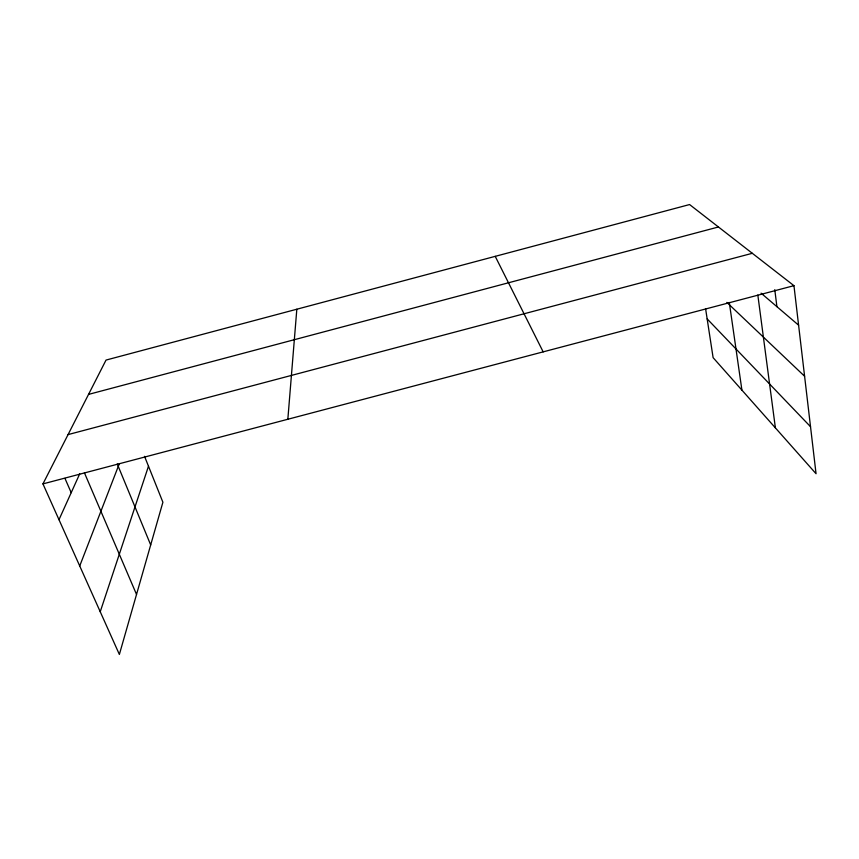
<?xml version="1.0" encoding="UTF-8"?>
<svg xmlns="http://www.w3.org/2000/svg" width="859" height="859" viewBox="0 0 859 859"><rect width="100%" height="100%" fill="white"/><g stroke="black" fill="none" stroke-linecap="round" stroke-linejoin="round"><path stroke-width="1.29" d="M287.84 419.256L296.827 309.219M100.235 611.758L148.489 466.212M79.726 565.974L119.24 463.914M58.992 519.695L79.704 473.867M144.537 456.333L162.899 502.236L119.369 654.451L42.95 483.896L106.033 360.071L689.584 204.549L793.952 285.671L816.05 473.728L713.11 357.655L705.572 308.574M88.541 394.399L718.446 226.98M68.065 434.6L752.312 253.298M42.95 483.896L793.952 285.671M761.085 293.166L798.602 325.185M726.875 302.4L804.593 376.242M707.161 318.893L810.52 426.698M495.224 256.347L543.167 351.868M64.951 478.366L71.211 492.669M84.418 472.794L136.527 594.449M117.254 463.946L150.69 544.939M729.302 302.465L741.918 390.136M757.831 295.045L775.387 427.879M774.775 289.666L776.912 306.674"/></g></svg>
